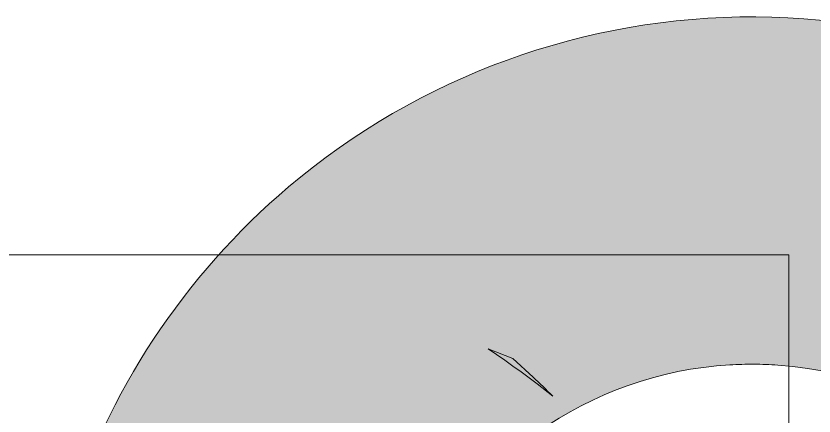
# Model space of a CAD drawing. Extents: x -559 to 4344, y -9538 to 2420.
# Drawn here: x 883 to 2442, y 1638 to 2420 of the extents above; entities that cross this region are included whole.
import ezdxf

# ---------------------------------------------------------------- set-up
doc = ezdxf.new("R2010")
doc.units = 0
doc.header["$MEASUREMENT"] = 0
doc.layers.add('Layer 1', color=7, linetype='Continuous', lineweight=0)

# ---------------------------------------------------------------- blocks, each defined once
blk = doc.blocks.new('Block_3')
at = {"layer": 'Layer 1', "true_color": 0x7132ff, "transparency": 33554687}
h = blk.add_hatch(color=190, dxfattribs=at)
h.dxf.hatch_style = 2
edge = h.paths.add_edge_path()
edge.add_spline(control_points=[(1586.8, -205.2), (1674.2, -249.3), (1767.4, -283.2), (1865.2, -305.7), (1993.3, -349.9), (2128, -375.5), (2265.1, -381), (2265.1, -381), (2265.1, -379.7), (2265.1, -379.7), (2280.8, -380.4), (2296.4, -381), (2312.1, -381.1), (2312.1, -381.1), (2406.3, -381.6), (2406.3, -381.6), (2406.3, -381.6), (2447.1, -381.9), (2447.1, -381.9), (2447.1, -381.9), (2447.2, -368), (2447.2, -368), (2447.2, -368), (2447.6, -299.4), (2447.6, -299.4), (2447.6, -299.4), (2451, 296.3), (2451, 296.3), (2451, 296.3), (2316, 297.1), (2316, 297.1), (2300.3, 297.1), (2284.6, 297.9), (2269, 298.9), (2269, 298.9), (2269, 301.8), (2269, 301.8), (2236.6, 302.9), (2204.8, 306.5), (2173.6, 311.8), (2169.1, 312.6), (2164.6, 313), (2160.1, 313.9), (1834.4, 376.1), (1588.2, 663.9), (1590.1, 1007.2), (1590.7, 1104.3), (1611.4, 1196.6), (1647.7, 1280.5), (1650.3, 1286.6), (1652.8, 1292.7), (1655.6, 1298.6), (1761.5, 1550.1), (2001.2, 1721.6), (2277.3, 1737.8), (2292.9, 1738.7), (2308.5, 1739.3), (2324.3, 1739.2), (2340.1, 1739.1), (2355.8, 1738.3), (2371.3, 1737.3), (2684.3, 1715.3), (2948.2, 1494.1), (3022, 1185.2), (3022, 1185.2), (3046.6, 1082.2), (3046.6, 1082.2), (3046.6, 1082.2), (3246.9, 1081.1), (3246.9, 1081.1), (3246.9, 1081.1), (3364.5, 1080.4), (3364.5, 1080.4), (3364.5, 1080.4), (3727.5, 1078.3), (3727.5, 1078.3), (3727.5, 1078.3), (3727.3, 1079.5), (3727.3, 1079.5), (3727.3, 1079.5), (3727.5, 1079.5), (3727.5, 1079.5), (3727.5, 1079.5), (3702.9, 1236.4), (3702.9, 1236.4), (3652, 1560.7), (3486.6, 1858.8), (3237.2, 2075.6), (2984.9, 2294.8), (2662.1, 2416.6), (2328.2, 2418.6), (1994.4, 2420.5), (1670.2, 2302.4), (1415.4, 2086), (1210.5, 1912), (1060.6, 1683.6), (982.4, 1430.2), (964.5, 1372.1), (950.3, 1312.6), (940.1, 1252.2), (930.8, 1197.3), (924.9, 1141.8), (922.1, 1086.7), (913, 1027.4), (908, 966.7), (907.6, 904.9), (907.2, 828.7), (914, 754.2), (926.8, 681.8), (995.4, 293.3), (1245.4, -32.7), (1586.8, -205.2)], knot_values=[0, 0, 0, 0, 1, 1, 1, 2, 2, 2, 3, 3, 3, 4, 4, 4, 5, 5, 5, 6, 6, 6, 7, 7, 7, 8, 8, 8, 9, 9, 9, 10, 10, 10, 11, 11, 11, 12, 12, 12, 13, 13, 13, 14, 14, 14, 15, 15, 15, 16, 16, 16, 17, 17, 17, 18, 18, 18, 19, 19, 19, 20, 20, 20, 21, 21, 21, 22, 22, 22, 23, 23, 23, 24, 24, 24, 25, 25, 25, 26, 26, 26, 27, 27, 27, 28, 28, 28, 29, 29, 29, 30, 30, 30, 31, 31, 31, 32, 32, 32, 33, 33, 33, 34, 34, 34, 35, 35, 35, 36, 36, 36, 37, 37, 37, 37], degree=3, periodic=0)
at = {"layer": 'Layer 1'}
blk.add_open_spline([(1586.8, -205.2), (1674.2, -249.3), (1767.4, -283.2), (1865.2, -305.7), (1993.3, -349.9), (2128, -375.5), (2265.1, -381), (2265.1, -381), (2265.1, -379.7), (2265.1, -379.7), (2280.8, -380.4), (2296.4, -381), (2312.1, -381.1), (2312.1, -381.1), (2406.3, -381.6), (2406.3, -381.6), (2406.3, -381.6), (2447.1, -381.9), (2447.1, -381.9), (2447.1, -381.9), (2447.2, -368), (2447.2, -368), (2447.2, -368), (2447.6, -299.4), (2447.6, -299.4), (2447.6, -299.4), (2451, 296.3), (2451, 296.3), (2451, 296.3), (2316, 297.1), (2316, 297.1), (2300.3, 297.1), (2284.6, 297.9), (2269, 298.9), (2269, 298.9), (2269, 301.8), (2269, 301.8), (2236.6, 302.9), (2204.8, 306.5), (2173.6, 311.8), (2169.1, 312.6), (2164.6, 313), (2160.1, 313.9), (1834.4, 376.1), (1588.2, 663.9), (1590.1, 1007.2), (1590.7, 1104.3), (1611.4, 1196.6), (1647.7, 1280.5), (1650.3, 1286.6), (1652.8, 1292.7), (1655.6, 1298.6), (1761.5, 1550.1), (2001.2, 1721.6), (2277.3, 1737.8), (2292.9, 1738.7), (2308.5, 1739.3), (2324.3, 1739.2), (2340.1, 1739.1), (2355.8, 1738.3), (2371.3, 1737.3), (2684.3, 1715.3), (2948.2, 1494.1), (3022, 1185.2), (3022, 1185.2), (3046.6, 1082.2), (3046.6, 1082.2), (3046.6, 1082.2), (3246.9, 1081.1), (3246.9, 1081.1), (3246.9, 1081.1), (3364.5, 1080.4), (3364.5, 1080.4), (3364.5, 1080.4), (3727.5, 1078.3), (3727.5, 1078.3), (3727.5, 1078.3), (3727.3, 1079.5), (3727.3, 1079.5), (3727.3, 1079.5), (3727.5, 1079.5), (3727.5, 1079.5), (3727.5, 1079.5), (3702.9, 1236.4), (3702.9, 1236.4), (3652, 1560.7), (3486.6, 1858.8), (3237.2, 2075.6), (2984.9, 2294.8), (2662.1, 2416.6), (2328.2, 2418.6), (1994.4, 2420.5), (1670.2, 2302.4), (1415.4, 2086), (1210.5, 1912), (1060.6, 1683.6), (982.4, 1430.2), (964.5, 1372.1), (950.3, 1312.6), (940.1, 1252.2), (930.8, 1197.3), (924.9, 1141.8), (922.1, 1086.7), (913, 1027.4), (908, 966.7), (907.6, 904.9), (907.2, 828.7), (914, 754.2), (926.8, 681.8), (995.4, 293.3), (1245.4, -32.7), (1586.8, -205.2)], degree=3, knots=[0, 0, 0, 0, 1, 1, 1, 2, 2, 2, 3, 3, 3, 4, 4, 4, 5, 5, 5, 6, 6, 6, 7, 7, 7, 8, 8, 8, 9, 9, 9, 10, 10, 10, 11, 11, 11, 12, 12, 12, 13, 13, 13, 14, 14, 14, 15, 15, 15, 16, 16, 16, 17, 17, 17, 18, 18, 18, 19, 19, 19, 20, 20, 20, 21, 21, 21, 22, 22, 22, 23, 23, 23, 24, 24, 24, 25, 25, 25, 26, 26, 26, 27, 27, 27, 28, 28, 28, 29, 29, 29, 30, 30, 30, 31, 31, 31, 32, 32, 32, 33, 33, 33, 34, 34, 34, 35, 35, 35, 36, 36, 36, 37, 37, 37, 37], dxfattribs=at)
blk = doc.blocks.new('Block_2')
at = {"layer": 'Layer 1'}
blk.add_lwpolyline([(-18.8, 1952.9), (2392.9, 1952.9), (2392.9, -757.6), (-18.8, -757.6)], close=True, dxfattribs=at)
blk.add_blockref('Block_3', (0, 0), dxfattribs=at)
blk = doc.blocks.new('Block_1')
at = {"layer": 'Layer 1'}
blk.add_blockref('Block_2', (0, 0), dxfattribs=at)
blk = doc.blocks.new('Block_26')
at = {"layer": 'Layer 1', "true_color": 0x01e9b8, "transparency": 33554687}
h = blk.add_hatch(color=120, dxfattribs=at)
h.dxf.hatch_style = 2
edge = h.paths.add_edge_path()
edge.add_spline(control_points=[(1805.4, 1769.3), (1805.4, 1769.3), (1837.6, 1746.9), (1837.6, 1746.9), (1837.6, 1746.9), (1845.6, 1741.4), (1845.6, 1741.4), (1845.6, 1741.4), (1853.6, 1735.6), (1853.6, 1735.6), (1853.6, 1735.6), (1869.4, 1724), (1869.4, 1724), (1869.4, 1724), (1885.1, 1712.4), (1885.1, 1712.4), (1885.1, 1712.4), (1893, 1706.7), (1893, 1706.7), (1893, 1706.7), (1900.8, 1700.7), (1900.8, 1700.7), (1900.8, 1700.7), (1931.8, 1676.8), (1931.8, 1676.8), (1918.9, 1689.1), (1906, 1701.6), (1892.9, 1713.9), (1892.9, 1713.9), (1853.1, 1750.2), (1853.1, 1750.2), (1853.1, 1750.2), (1805.4, 1769.3), (1805.4, 1769.3)], knot_values=[0, 0, 0, 0, 1, 1, 1, 2, 2, 2, 3, 3, 3, 4, 4, 4, 5, 5, 5, 6, 6, 6, 7, 7, 7, 8, 8, 8, 9, 9, 9, 10, 10, 10, 11, 11, 11, 11], degree=3, periodic=0)
at = {"layer": 'Layer 1'}
blk.add_open_spline([(1805.4, 1769.3), (1805.4, 1769.3), (1837.6, 1746.9), (1837.6, 1746.9), (1837.6, 1746.9), (1845.6, 1741.4), (1845.6, 1741.4), (1845.6, 1741.4), (1853.6, 1735.6), (1853.6, 1735.6), (1853.6, 1735.6), (1869.4, 1724), (1869.4, 1724), (1869.4, 1724), (1885.1, 1712.4), (1885.1, 1712.4), (1885.1, 1712.4), (1893, 1706.7), (1893, 1706.7), (1893, 1706.7), (1900.8, 1700.7), (1900.8, 1700.7), (1900.8, 1700.7), (1931.8, 1676.8), (1931.8, 1676.8), (1918.9, 1689.1), (1906, 1701.6), (1892.9, 1713.9), (1892.9, 1713.9), (1853.1, 1750.2), (1853.1, 1750.2), (1853.1, 1750.2), (1805.4, 1769.3), (1805.4, 1769.3)], degree=3, knots=[0, 0, 0, 0, 1, 1, 1, 2, 2, 2, 3, 3, 3, 4, 4, 4, 5, 5, 5, 6, 6, 6, 7, 7, 7, 8, 8, 8, 9, 9, 9, 10, 10, 10, 11, 11, 11, 11], dxfattribs=at)
blk = doc.blocks.new('Block_25')
at = {"layer": 'Layer 1'}
blk.add_blockref('Block_26', (0, 0), dxfattribs=at)
blk = doc.blocks.new('Block_24')
at = {"layer": 'Layer 1'}
blk.add_blockref('Block_25', (0, 0), dxfattribs=at)

msp = doc.modelspace()

# ---------------------------------------------------------------- block references
at = {"layer": 'Layer 1'}
for name in ['Block_1', 'Block_24']:
    msp.add_blockref(name, (0, 0), dxfattribs=at)

doc.saveas('drawing.dxf')
